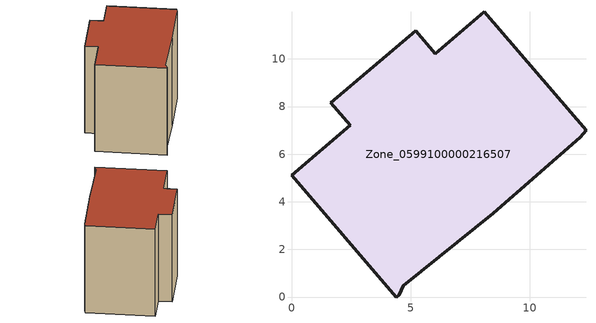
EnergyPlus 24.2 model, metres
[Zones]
Zone_0599100000216507
 floor ground (C_G): 12.12,6.71 8.46,3.52 4.69,0.46 4.53,0.1 4.41,0 0,5.11 2.47,7.21 1.65,8.16 5.21,11.19 6.03,10.22 8.09,11.97 12.37,7 z0
 wall outside (C_F): 0,5.11 4.41,0 4.53,0.1 4.69,0.46 8.46,3.52 12.12,6.71 12.37,7 8.09,11.97 6.03,10.22 5.21,11.19 1.65,8.16 2.47,7.21 0,5.11 z0:9.39
 roof outside (C_R): 8.46,3.52 12.12,6.71 12.37,7 8.09,11.97 6.03,10.22 5.21,11.19 1.65,8.16 2.47,7.21 0,5.11 4.41,0 4.53,0.1 4.69,0.46 z9.39
[BUILDING]
Pand.0599100000216507: North Axis=0; Terrain=City; Loads Convergence Tolerance Value=0.04; Temperature Convergence Tolerance Value=0.4; Solar Distribution=FullExterior; Maximum Number of Warmup Days=25; Minimum Number of Warmup Days=1
[Site:Location]
Rotterdam.The.Hague.AP_ZH_NLD Design_Conditions: Latitude=51.96; Longitude=4.45; Time Zone=1; Elevation=-4.5
[SITE:GROUNDTEMPERATURE:BUILDINGSURFACE]
18, 18, 18, 18, 18, 18, 18, 18, 18, 18, 18, 18
[MATERIAL] Thermal Absorptance=0.9; Solar Absorptance=0.7; Visible Absorptance=0.7
Name | Roughness | Thickness | Conductivity | Density | Specific Heat
G.TI.1946 | MediumSmooth | 0.15 | 1 | 540 | 1210
F.TI.1946 | Rough | 0.3 | 0.857143 | 1920 | 840
R.TI.1946 | MediumRough | 0.2 | 0.1 | 1500 | 1000
[CONSTRUCTION]
C_G: G.TI.1946
C_F: F.TI.1946
C_R: R.TI.1946
[ZONE]
Zone_0599100000216507: Type=1; Multiplier=1; Ceiling Height=Autocalculate; Volume=Autocalculate; Floor Area=autocalculate; Part of Total Floor Area=Yes
[ZONEINFILTRATION:DESIGNFLOWRATE]
Infil_Zone_0599100000216507: Zone or ZoneList or Space or SpaceList=Zone_0599100000216507; Schedule=AlwaysOn; Design Flow Rate Calculation Method=Flow/Area; Flow Rate per Floor Area=0.003; Constant Term Coefficient=1; Temperature Term Coefficient=0; Velocity Term Coefficient=0; Velocity Squared Term Coefficient=0
[HVACTEMPLATE:ZONE:IDEALLOADSAIRSYSTEM]
Zone_0599100000216507: Maximum Heating Supply Air Temperature=50; Minimum Cooling Supply Air Temperature=13; Maximum Heating Supply Air Humidity Ratio=0.0156; Minimum Cooling Supply Air Humidity Ratio=0.0077; Heating Limit=NoLimit; Cooling Limit=NoLimit; Dehumidification Control Type=ConstantSensibleHeatRatio; Cooling Sensible Heat Ratio=0.7; Dehumidification Setpoint=60; Humidification Control Type=None; Humidification Setpoint=30; Outdoor Air Method=None; Outdoor Air Flow Rate per Person=0.00944; Outdoor Air Flow Rate per Zone Floor Area=0; Outdoor Air Flow Rate per Zone=0; Demand Controlled Ventilation Type=None; Outdoor Air Economizer Type=NoEconomizer; Heat Recovery Type=None; Sensible Heat Recovery Effectiveness=0.7; Latent Heat Recovery Effectiveness=0.65
[ZONECONTROL:THERMOSTAT]
ThermostatControl_Zone_0599100000216507: Zone or ZoneList=Zone_0599100000216507; Control Type Schedule=DualSetpointControlType; Control 1=Thermostat_Zone_0599100000216507; Temperature Difference Between Cutout And Setpoint=0
[THERMOSTATSETPOINT:DUALSETPOINT]
Thermostat_Zone_0599100000216507: Heating Setpoint Temperature Schedule=HeatingSetpoint_Zone_0599100000216507; Cooling Setpoint Temperature Schedule=CoolingSetpoint_Zone_0599100000216507
[SCHEDULE:COMPACT]
HeatingSetpoint_Zone_0599100000216507: Through: 12/31, For: AllDays, Until: 24:00, 21
CoolingSetpoint_Zone_0599100000216507: Through: 12/31, For: AllDays, Until: 24:00, 24
DualSetpointControlType: Through: 12/31, For: AllDays, Until: 24:00, 4
AlwaysOn: Through: 12/31, For: AllDays, Until: 24:00, 1
